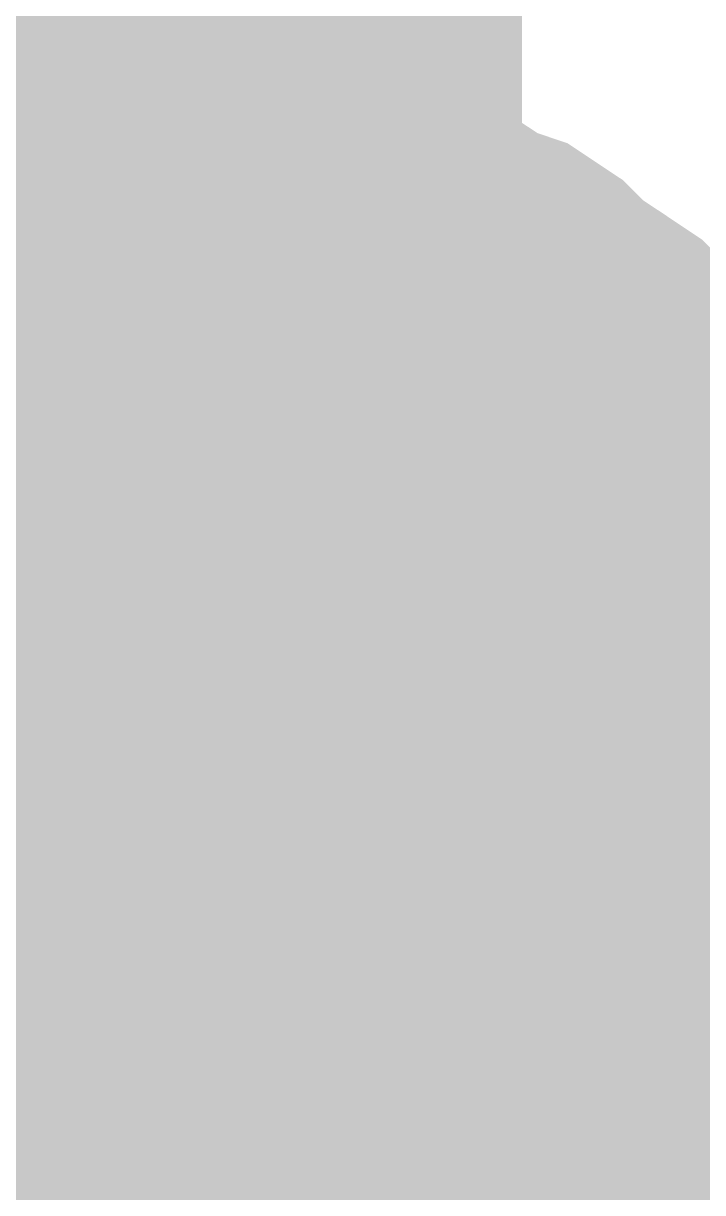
# Model space of a CAD drawing. Header units: inches. Extents: x 0 to 841, y 0 to 594.
# Drawn here: x 362.325 to 363.093, y 552.12 to 553.44 of the extents above; entities that cross this region are included whole.
import ezdxf

# ---------------------------------------------------------------- set-up
doc = ezdxf.new("R2010")
doc.units = ezdxf.units.IN
doc.layers.add('Sheet', color=255, linetype='Continuous')

msp = doc.modelspace()

# ---------------------------------------------------------------- linework, layer by layer
at = {"layer": 'Sheet'}
for points in [[(362.5139, 552.4955, 0.7493, 0.7493, 0), (362.5139, 554.9997, 0.7493, 0.7493, 0)], [(362.1434, 553.1692, 0.2997, 0.2997, 0), (362.1771, 553.1805, 0.2997, 0.2997, 0), (362.2108, 553.2029, 0.2997, 0.2997, 0), (362.2444, 553.2142, 0.2997, 0.2997, 0), (362.2894, 553.2254, 0.2997, 0.2997, 0), (362.323, 553.2366, 0.2997, 0.2997, 0), (362.3567, 553.2478, 0.2997, 0.2997, 0), (362.4017, 553.2478, 0.2997, 0.2997, 0), (362.4353, 553.2591, 0.2997, 0.2997, 0), (362.469, 553.2591, 0.2997, 0.2997, 0), (362.5139, 553.2591, 0.2997, 0.2997, 0)], [(362.1434, 553.1692, 0.2997, 0.2997, 0), (362.1771, 553.1805, 0.2997, 0.2997, 0), (362.2108, 553.2029, 0.2997, 0.2997, 0), (362.2444, 553.2142, 0.2997, 0.2997, 0), (362.2894, 553.2254, 0.2997, 0.2997, 0), (362.323, 553.2366, 0.2997, 0.2997, 0), (362.3567, 553.2478, 0.2997, 0.2997, 0), (362.4017, 553.2478, 0.2997, 0.2997, 0), (362.4353, 553.2591, 0.2997, 0.2997, 0), (362.469, 553.2591, 0.2997, 0.2997, 0), (362.5139, 553.2591, 0.2997, 0.2997, 0)], [(362.1434, 553.1692, 0.2997, 0.2997, 0), (362.1771, 553.1805, 0.2997, 0.2997, 0), (362.2108, 553.2029, 0.2997, 0.2997, 0), (362.2444, 553.2142, 0.2997, 0.2997, 0), (362.2894, 553.2254, 0.2997, 0.2997, 0), (362.323, 553.2366, 0.2997, 0.2997, 0), (362.3567, 553.2478, 0.2997, 0.2997, 0), (362.4017, 553.2478, 0.2997, 0.2997, 0), (362.4353, 553.2591, 0.2997, 0.2997, 0), (362.469, 553.2591, 0.2997, 0.2997, 0), (362.5139, 553.2591, 0.2997, 0.2997, 0)], [(362.5139, 553.2591, 0.2997, 0.2997, 0), (362.5139, 553.2591, 0.2997, 0.2997, 0)], [(362.5139, 553.2591, 0.2997, 0.2997, 0), (362.5476, 553.2591, 0.2997, 0.2997, 0), (362.5925, 553.2591, 0.2997, 0.2997, 0), (362.6262, 553.2478, 0.2997, 0.2997, 0), (362.6711, 553.2478, 0.2997, 0.2997, 0), (362.7048, 553.2366, 0.2997, 0.2997, 0), (362.7385, 553.2254, 0.2997, 0.2997, 0), (362.7722, 553.2142, 0.2997, 0.2997, 0), (362.8059, 553.2029, 0.2997, 0.2997, 0), (362.8396, 553.1805, 0.2997, 0.2997, 0), (362.8733, 553.1692, 0.2997, 0.2997, 0), (362.907, 553.1468, 0.2997, 0.2997, 0), (362.9294, 553.1243, 0.2997, 0.2997, 0), (362.9631, 553.1019, 0.2997, 0.2997, 0), (362.9968, 553.0794, 0.2997, 0.2997, 0), (363.0192, 553.0569, 0.2997, 0.2997, 0), (363.0417, 553.0345, 0.2997, 0.2997, 0), (363.0754, 553.012, 0.2997, 0.2997, 0), (363.0978, 552.9783, 0.2997, 0.2997, 0), (363.1203, 552.9446, 0.2997, 0.2997, 0), (363.1428, 552.9222, 0.2997, 0.2997, 0), (363.154, 552.8885, 0.2997, 0.2997, 0), (363.1764, 552.8548, 0.2997, 0.2997, 0), (363.1877, 552.8211, 0.2997, 0.2997, 0), (363.2101, 552.7874, 0.2997, 0.2997, 0), (363.2214, 552.7537, 0.2997, 0.2997, 0), (363.2326, 552.7201, 0.2997, 0.2997, 0), (363.2438, 552.6864, 0.2997, 0.2997, 0)], [(362.5139, 553.2591, 0.2997, 0.2997, 0), (362.5139, 553.2591, 0.2997, 0.2997, 0)], [(362.5139, 553.2591, 0.2997, 0.2997, 0), (362.5476, 553.2591, 0.2997, 0.2997, 0), (362.5925, 553.2591, 0.2997, 0.2997, 0), (362.6262, 553.2478, 0.2997, 0.2997, 0), (362.6711, 553.2478, 0.2997, 0.2997, 0), (362.7048, 553.2366, 0.2997, 0.2997, 0), (362.7385, 553.2254, 0.2997, 0.2997, 0), (362.7722, 553.2142, 0.2997, 0.2997, 0), (362.8059, 553.2029, 0.2997, 0.2997, 0), (362.8396, 553.1805, 0.2997, 0.2997, 0), (362.8733, 553.1692, 0.2997, 0.2997, 0), (362.907, 553.1468, 0.2997, 0.2997, 0), (362.9294, 553.1243, 0.2997, 0.2997, 0), (362.9631, 553.1019, 0.2997, 0.2997, 0), (362.9968, 553.0794, 0.2997, 0.2997, 0), (363.0192, 553.0569, 0.2997, 0.2997, 0), (363.0417, 553.0345, 0.2997, 0.2997, 0), (363.0754, 553.012, 0.2997, 0.2997, 0), (363.0978, 552.9783, 0.2997, 0.2997, 0), (363.1203, 552.9446, 0.2997, 0.2997, 0), (363.1428, 552.9222, 0.2997, 0.2997, 0), (363.154, 552.8885, 0.2997, 0.2997, 0), (363.1764, 552.8548, 0.2997, 0.2997, 0), (363.1877, 552.8211, 0.2997, 0.2997, 0), (363.2101, 552.7874, 0.2997, 0.2997, 0), (363.2214, 552.7537, 0.2997, 0.2997, 0), (363.2326, 552.7201, 0.2997, 0.2997, 0), (363.2438, 552.6864, 0.2997, 0.2997, 0)], [(362.5139, 553.2591, 0.2997, 0.2997, 0), (362.5139, 553.2591, 0.2997, 0.2997, 0)], [(362.5139, 553.2591, 0.2997, 0.2997, 0), (362.5476, 553.2591, 0.2997, 0.2997, 0), (362.5925, 553.2591, 0.2997, 0.2997, 0), (362.6262, 553.2478, 0.2997, 0.2997, 0), (362.6711, 553.2478, 0.2997, 0.2997, 0), (362.7048, 553.2366, 0.2997, 0.2997, 0), (362.7385, 553.2254, 0.2997, 0.2997, 0), (362.7722, 553.2142, 0.2997, 0.2997, 0), (362.8059, 553.2029, 0.2997, 0.2997, 0), (362.8396, 553.1805, 0.2997, 0.2997, 0), (362.8733, 553.1692, 0.2997, 0.2997, 0), (362.907, 553.1468, 0.2997, 0.2997, 0), (362.9294, 553.1243, 0.2997, 0.2997, 0), (362.9631, 553.1019, 0.2997, 0.2997, 0), (362.9968, 553.0794, 0.2997, 0.2997, 0), (363.0192, 553.0569, 0.2997, 0.2997, 0), (363.0417, 553.0345, 0.2997, 0.2997, 0), (363.0754, 553.012, 0.2997, 0.2997, 0), (363.0978, 552.9783, 0.2997, 0.2997, 0), (363.1203, 552.9446, 0.2997, 0.2997, 0), (363.1428, 552.9222, 0.2997, 0.2997, 0), (363.154, 552.8885, 0.2997, 0.2997, 0), (363.1764, 552.8548, 0.2997, 0.2997, 0), (363.1877, 552.8211, 0.2997, 0.2997, 0), (363.2101, 552.7874, 0.2997, 0.2997, 0), (363.2214, 552.7537, 0.2997, 0.2997, 0), (363.2326, 552.7201, 0.2997, 0.2997, 0), (363.2438, 552.6864, 0.2997, 0.2997, 0)], [(362.2444, 553.2142, 0.0991, 0.0991, 0), (362.2894, 553.2254, 0.0991, 0.0991, 0), (362.323, 553.2366, 0.0991, 0.0991, 0), (362.3567, 553.2478, 0.0991, 0.0991, 0), (362.4017, 553.2478, 0.0991, 0.0991, 0), (362.4353, 553.2591, 0.0991, 0.0991, 0), (362.469, 553.2591, 0.0991, 0.0991, 0), (362.5139, 553.2591, 0.0991, 0.0991, 0)], [(362.2444, 553.2142, 0.0991, 0.0991, 0), (362.2894, 553.2254, 0.0991, 0.0991, 0), (362.323, 553.2366, 0.0991, 0.0991, 0), (362.3567, 553.2478, 0.0991, 0.0991, 0), (362.4017, 553.2478, 0.0991, 0.0991, 0), (362.4353, 553.2591, 0.0991, 0.0991, 0), (362.469, 553.2591, 0.0991, 0.0991, 0), (362.5139, 553.2591, 0.0991, 0.0991, 0)], [(362.2444, 553.2142, 0.0991, 0.0991, 0), (362.2894, 553.2254, 0.0991, 0.0991, 0), (362.323, 553.2366, 0.0991, 0.0991, 0), (362.3567, 553.2478, 0.0991, 0.0991, 0), (362.4017, 553.2478, 0.0991, 0.0991, 0), (362.4353, 553.2591, 0.0991, 0.0991, 0), (362.469, 553.2591, 0.0991, 0.0991, 0), (362.5139, 553.2591, 0.0991, 0.0991, 0)], [(362.5139, 553.2591, 0.0991, 0.0991, 0), (362.5139, 553.2591, 0.0991, 0.0991, 0)], [(362.5139, 553.2591, 0.0991, 0.0991, 0), (362.5476, 553.2591, 0.0991, 0.0991, 0), (362.5925, 553.2591, 0.0991, 0.0991, 0), (362.6262, 553.2478, 0.0991, 0.0991, 0), (362.6711, 553.2478, 0.0991, 0.0991, 0), (362.7048, 553.2366, 0.0991, 0.0991, 0), (362.7385, 553.2254, 0.0991, 0.0991, 0), (362.7722, 553.2142, 0.0991, 0.0991, 0), (362.8059, 553.2029, 0.0991, 0.0991, 0), (362.8396, 553.1805, 0.0991, 0.0991, 0), (362.8733, 553.1692, 0.0991, 0.0991, 0), (362.907, 553.1468, 0.0991, 0.0991, 0), (362.9294, 553.1243, 0.0991, 0.0991, 0), (362.9631, 553.1019, 0.0991, 0.0991, 0), (362.9968, 553.0794, 0.0991, 0.0991, 0), (363.0192, 553.0569, 0.0991, 0.0991, 0), (363.0417, 553.0345, 0.0991, 0.0991, 0), (363.0754, 553.012, 0.0991, 0.0991, 0), (363.0978, 552.9783, 0.0991, 0.0991, 0), (363.1203, 552.9446, 0.0991, 0.0991, 0), (363.1428, 552.9222, 0.0991, 0.0991, 0)], [(362.5139, 553.2591, 0.0991, 0.0991, 0), (362.5139, 553.2591, 0.0991, 0.0991, 0)], [(362.5139, 553.2591, 0.0991, 0.0991, 0), (362.5476, 553.2591, 0.0991, 0.0991, 0), (362.5925, 553.2591, 0.0991, 0.0991, 0), (362.6262, 553.2478, 0.0991, 0.0991, 0), (362.6711, 553.2478, 0.0991, 0.0991, 0), (362.7048, 553.2366, 0.0991, 0.0991, 0), (362.7385, 553.2254, 0.0991, 0.0991, 0), (362.7722, 553.2142, 0.0991, 0.0991, 0), (362.8059, 553.2029, 0.0991, 0.0991, 0), (362.8396, 553.1805, 0.0991, 0.0991, 0), (362.8733, 553.1692, 0.0991, 0.0991, 0), (362.907, 553.1468, 0.0991, 0.0991, 0), (362.9294, 553.1243, 0.0991, 0.0991, 0), (362.9631, 553.1019, 0.0991, 0.0991, 0), (362.9968, 553.0794, 0.0991, 0.0991, 0), (363.0192, 553.0569, 0.0991, 0.0991, 0), (363.0417, 553.0345, 0.0991, 0.0991, 0), (363.0754, 553.012, 0.0991, 0.0991, 0), (363.0978, 552.9783, 0.0991, 0.0991, 0), (363.1203, 552.9446, 0.0991, 0.0991, 0), (363.1428, 552.9222, 0.0991, 0.0991, 0)], [(362.5139, 553.2591, 0.0991, 0.0991, 0), (362.5139, 553.2591, 0.0991, 0.0991, 0)], [(362.5139, 553.2591, 0.0991, 0.0991, 0), (362.5476, 553.2591, 0.0991, 0.0991, 0), (362.5925, 553.2591, 0.0991, 0.0991, 0), (362.6262, 553.2478, 0.0991, 0.0991, 0), (362.6711, 553.2478, 0.0991, 0.0991, 0), (362.7048, 553.2366, 0.0991, 0.0991, 0), (362.7385, 553.2254, 0.0991, 0.0991, 0), (362.7722, 553.2142, 0.0991, 0.0991, 0), (362.8059, 553.2029, 0.0991, 0.0991, 0), (362.8396, 553.1805, 0.0991, 0.0991, 0), (362.8733, 553.1692, 0.0991, 0.0991, 0), (362.907, 553.1468, 0.0991, 0.0991, 0), (362.9294, 553.1243, 0.0991, 0.0991, 0), (362.9631, 553.1019, 0.0991, 0.0991, 0), (362.9968, 553.0794, 0.0991, 0.0991, 0), (363.0192, 553.0569, 0.0991, 0.0991, 0), (363.0417, 553.0345, 0.0991, 0.0991, 0), (363.0754, 553.012, 0.0991, 0.0991, 0), (363.0978, 552.9783, 0.0991, 0.0991, 0), (363.1203, 552.9446, 0.0991, 0.0991, 0), (363.1428, 552.9222, 0.0991, 0.0991, 0)], [(362.1658, 552.866, 0.2997, 0.2997, 0), (362.1883, 552.8885, 0.2997, 0.2997, 0), (362.2108, 552.8997, 0.2997, 0.2997, 0), (362.222, 552.911, 0.2997, 0.2997, 0), (362.2444, 552.9334, 0.2997, 0.2997, 0), (362.2669, 552.9446, 0.2997, 0.2997, 0), (362.2894, 552.9559, 0.2997, 0.2997, 0), (362.3118, 552.9559, 0.2997, 0.2997, 0), (362.3343, 552.9671, 0.2997, 0.2997, 0), (362.3567, 552.9783, 0.2997, 0.2997, 0), (362.3904, 552.9896, 0.2997, 0.2997, 0), (362.4129, 552.9896, 0.2997, 0.2997, 0), (362.4353, 552.9896, 0.2997, 0.2997, 0), (362.4578, 553.0008, 0.2997, 0.2997, 0), (362.4915, 553.0008, 0.2997, 0.2997, 0), (362.5139, 553.0008, 0.2997, 0.2997, 0)], [(362.1658, 552.866, 0.2997, 0.2997, 0), (362.1883, 552.8885, 0.2997, 0.2997, 0), (362.2108, 552.8997, 0.2997, 0.2997, 0), (362.222, 552.911, 0.2997, 0.2997, 0), (362.2444, 552.9334, 0.2997, 0.2997, 0), (362.2669, 552.9446, 0.2997, 0.2997, 0), (362.2894, 552.9559, 0.2997, 0.2997, 0), (362.3118, 552.9559, 0.2997, 0.2997, 0), (362.3343, 552.9671, 0.2997, 0.2997, 0), (362.3567, 552.9783, 0.2997, 0.2997, 0), (362.3904, 552.9896, 0.2997, 0.2997, 0), (362.4129, 552.9896, 0.2997, 0.2997, 0), (362.4353, 552.9896, 0.2997, 0.2997, 0), (362.4578, 553.0008, 0.2997, 0.2997, 0), (362.4915, 553.0008, 0.2997, 0.2997, 0), (362.5139, 553.0008, 0.2997, 0.2997, 0)], [(362.1658, 552.866, 0.2997, 0.2997, 0), (362.1883, 552.8885, 0.2997, 0.2997, 0), (362.2108, 552.8997, 0.2997, 0.2997, 0), (362.222, 552.911, 0.2997, 0.2997, 0), (362.2444, 552.9334, 0.2997, 0.2997, 0), (362.2669, 552.9446, 0.2997, 0.2997, 0), (362.2894, 552.9559, 0.2997, 0.2997, 0), (362.3118, 552.9559, 0.2997, 0.2997, 0), (362.3343, 552.9671, 0.2997, 0.2997, 0), (362.3567, 552.9783, 0.2997, 0.2997, 0), (362.3904, 552.9896, 0.2997, 0.2997, 0), (362.4129, 552.9896, 0.2997, 0.2997, 0), (362.4353, 552.9896, 0.2997, 0.2997, 0), (362.4578, 553.0008, 0.2997, 0.2997, 0), (362.4915, 553.0008, 0.2997, 0.2997, 0), (362.5139, 553.0008, 0.2997, 0.2997, 0)], [(362.5139, 553.0008, 0.2997, 0.2997, 0), (362.5139, 553.0008, 0.2997, 0.2997, 0)], [(362.5139, 553.0008, 0.2997, 0.2997, 0), (362.5364, 553.0008, 0.2997, 0.2997, 0), (362.5701, 553.0008, 0.2997, 0.2997, 0), (362.5925, 552.9896, 0.2997, 0.2997, 0), (362.615, 552.9896, 0.2997, 0.2997, 0), (362.6375, 552.9896, 0.2997, 0.2997, 0), (362.6599, 552.9783, 0.2997, 0.2997, 0), (362.6936, 552.9671, 0.2997, 0.2997, 0), (362.7161, 552.9559, 0.2997, 0.2997, 0), (362.7385, 552.9559, 0.2997, 0.2997, 0), (362.761, 552.9446, 0.2997, 0.2997, 0), (362.7722, 552.9334, 0.2997, 0.2997, 0), (362.7947, 552.911, 0.2997, 0.2997, 0), (362.8171, 552.8997, 0.2997, 0.2997, 0), (362.8396, 552.8885, 0.2997, 0.2997, 0), (362.8508, 552.866, 0.2997, 0.2997, 0), (362.8733, 552.8548, 0.2997, 0.2997, 0), (362.8845, 552.8324, 0.2997, 0.2997, 0), (362.907, 552.8211, 0.2997, 0.2997, 0), (362.9182, 552.7987, 0.2997, 0.2997, 0), (362.9294, 552.7762, 0.2997, 0.2997, 0), (362.9519, 552.7537, 0.2997, 0.2997, 0), (362.9631, 552.7425, 0.2997, 0.2997, 0), (362.9743, 552.7201, 0.2997, 0.2997, 0), (362.9743, 552.6976, 0.2997, 0.2997, 0), (362.9856, 552.6751, 0.2997, 0.2997, 0), (362.9968, 552.6414, 0.2997, 0.2997, 0), (363.008, 552.619, 0.2997, 0.2997, 0), (363.008, 552.5965, 0.2997, 0.2997, 0), (363.008, 552.5741, 0.2997, 0.2997, 0), (363.0192, 552.5516, 0.2997, 0.2997, 0), (363.0192, 552.5179, 0.2997, 0.2997, 0), (363.0192, 552.4955, 0.2997, 0.2997, 0)], [(362.5139, 553.0008, 0.2997, 0.2997, 0), (362.5139, 553.0008, 0.2997, 0.2997, 0)], [(362.5139, 553.0008, 0.2997, 0.2997, 0), (362.5364, 553.0008, 0.2997, 0.2997, 0), (362.5701, 553.0008, 0.2997, 0.2997, 0), (362.5925, 552.9896, 0.2997, 0.2997, 0), (362.615, 552.9896, 0.2997, 0.2997, 0), (362.6375, 552.9896, 0.2997, 0.2997, 0), (362.6599, 552.9783, 0.2997, 0.2997, 0), (362.6936, 552.9671, 0.2997, 0.2997, 0), (362.7161, 552.9559, 0.2997, 0.2997, 0), (362.7385, 552.9559, 0.2997, 0.2997, 0), (362.761, 552.9446, 0.2997, 0.2997, 0), (362.7722, 552.9334, 0.2997, 0.2997, 0), (362.7947, 552.911, 0.2997, 0.2997, 0), (362.8171, 552.8997, 0.2997, 0.2997, 0), (362.8396, 552.8885, 0.2997, 0.2997, 0), (362.8508, 552.866, 0.2997, 0.2997, 0), (362.8733, 552.8548, 0.2997, 0.2997, 0), (362.8845, 552.8324, 0.2997, 0.2997, 0), (362.907, 552.8211, 0.2997, 0.2997, 0), (362.9182, 552.7987, 0.2997, 0.2997, 0), (362.9294, 552.7762, 0.2997, 0.2997, 0), (362.9519, 552.7537, 0.2997, 0.2997, 0), (362.9631, 552.7425, 0.2997, 0.2997, 0), (362.9743, 552.7201, 0.2997, 0.2997, 0), (362.9743, 552.6976, 0.2997, 0.2997, 0), (362.9856, 552.6751, 0.2997, 0.2997, 0), (362.9968, 552.6414, 0.2997, 0.2997, 0), (363.008, 552.619, 0.2997, 0.2997, 0), (363.008, 552.5965, 0.2997, 0.2997, 0), (363.008, 552.5741, 0.2997, 0.2997, 0), (363.0192, 552.5516, 0.2997, 0.2997, 0), (363.0192, 552.5179, 0.2997, 0.2997, 0), (363.0192, 552.4955, 0.2997, 0.2997, 0)], [(362.5139, 553.0008, 0.2997, 0.2997, 0), (362.5139, 553.0008, 0.2997, 0.2997, 0)], [(362.5139, 553.0008, 0.2997, 0.2997, 0), (362.5364, 553.0008, 0.2997, 0.2997, 0), (362.5701, 553.0008, 0.2997, 0.2997, 0), (362.5925, 552.9896, 0.2997, 0.2997, 0), (362.615, 552.9896, 0.2997, 0.2997, 0), (362.6375, 552.9896, 0.2997, 0.2997, 0), (362.6599, 552.9783, 0.2997, 0.2997, 0), (362.6936, 552.9671, 0.2997, 0.2997, 0), (362.7161, 552.9559, 0.2997, 0.2997, 0), (362.7385, 552.9559, 0.2997, 0.2997, 0), (362.761, 552.9446, 0.2997, 0.2997, 0), (362.7722, 552.9334, 0.2997, 0.2997, 0), (362.7947, 552.911, 0.2997, 0.2997, 0), (362.8171, 552.8997, 0.2997, 0.2997, 0), (362.8396, 552.8885, 0.2997, 0.2997, 0), (362.8508, 552.866, 0.2997, 0.2997, 0), (362.8733, 552.8548, 0.2997, 0.2997, 0), (362.8845, 552.8324, 0.2997, 0.2997, 0), (362.907, 552.8211, 0.2997, 0.2997, 0), (362.9182, 552.7987, 0.2997, 0.2997, 0), (362.9294, 552.7762, 0.2997, 0.2997, 0), (362.9519, 552.7537, 0.2997, 0.2997, 0), (362.9631, 552.7425, 0.2997, 0.2997, 0), (362.9743, 552.7201, 0.2997, 0.2997, 0), (362.9743, 552.6976, 0.2997, 0.2997, 0), (362.9856, 552.6751, 0.2997, 0.2997, 0), (362.9968, 552.6414, 0.2997, 0.2997, 0), (363.008, 552.619, 0.2997, 0.2997, 0), (363.008, 552.5965, 0.2997, 0.2997, 0), (363.008, 552.5741, 0.2997, 0.2997, 0), (363.0192, 552.5516, 0.2997, 0.2997, 0), (363.0192, 552.5179, 0.2997, 0.2997, 0), (363.0192, 552.4955, 0.2997, 0.2997, 0)], [(362.2669, 552.9446, 0.0991, 0.0991, 0), (362.2894, 552.9559, 0.0991, 0.0991, 0), (362.3118, 552.9559, 0.0991, 0.0991, 0), (362.3343, 552.9671, 0.0991, 0.0991, 0), (362.3567, 552.9783, 0.0991, 0.0991, 0), (362.3904, 552.9896, 0.0991, 0.0991, 0), (362.4129, 552.9896, 0.0991, 0.0991, 0), (362.4353, 552.9896, 0.0991, 0.0991, 0), (362.4578, 553.0008, 0.0991, 0.0991, 0), (362.4915, 553.0008, 0.0991, 0.0991, 0), (362.5139, 553.0008, 0.0991, 0.0991, 0)], [(362.2669, 552.9446, 0.0991, 0.0991, 0), (362.2894, 552.9559, 0.0991, 0.0991, 0), (362.3118, 552.9559, 0.0991, 0.0991, 0), (362.3343, 552.9671, 0.0991, 0.0991, 0), (362.3567, 552.9783, 0.0991, 0.0991, 0), (362.3904, 552.9896, 0.0991, 0.0991, 0), (362.4129, 552.9896, 0.0991, 0.0991, 0), (362.4353, 552.9896, 0.0991, 0.0991, 0), (362.4578, 553.0008, 0.0991, 0.0991, 0), (362.4915, 553.0008, 0.0991, 0.0991, 0), (362.5139, 553.0008, 0.0991, 0.0991, 0)], [(362.2669, 552.9446, 0.0991, 0.0991, 0), (362.2894, 552.9559, 0.0991, 0.0991, 0), (362.3118, 552.9559, 0.0991, 0.0991, 0), (362.3343, 552.9671, 0.0991, 0.0991, 0), (362.3567, 552.9783, 0.0991, 0.0991, 0), (362.3904, 552.9896, 0.0991, 0.0991, 0), (362.4129, 552.9896, 0.0991, 0.0991, 0), (362.4353, 552.9896, 0.0991, 0.0991, 0), (362.4578, 553.0008, 0.0991, 0.0991, 0), (362.4915, 553.0008, 0.0991, 0.0991, 0), (362.5139, 553.0008, 0.0991, 0.0991, 0)], [(362.5139, 553.0008, 0.0991, 0.0991, 0), (362.5139, 553.0008, 0.0991, 0.0991, 0)], [(362.5139, 553.0008, 0.0991, 0.0991, 0), (362.5364, 553.0008, 0.0991, 0.0991, 0), (362.5701, 553.0008, 0.0991, 0.0991, 0), (362.5925, 552.9896, 0.0991, 0.0991, 0), (362.615, 552.9896, 0.0991, 0.0991, 0), (362.6375, 552.9896, 0.0991, 0.0991, 0), (362.6599, 552.9783, 0.0991, 0.0991, 0), (362.6936, 552.9671, 0.0991, 0.0991, 0), (362.7161, 552.9559, 0.0991, 0.0991, 0), (362.7385, 552.9559, 0.0991, 0.0991, 0), (362.761, 552.9446, 0.0991, 0.0991, 0), (362.7722, 552.9334, 0.0991, 0.0991, 0), (362.7947, 552.911, 0.0991, 0.0991, 0), (362.8171, 552.8997, 0.0991, 0.0991, 0), (362.8396, 552.8885, 0.0991, 0.0991, 0), (362.8508, 552.866, 0.0991, 0.0991, 0), (362.8733, 552.8548, 0.0991, 0.0991, 0), (362.8845, 552.8324, 0.0991, 0.0991, 0), (362.907, 552.8211, 0.0991, 0.0991, 0), (362.9182, 552.7987, 0.0991, 0.0991, 0), (362.9294, 552.7762, 0.0991, 0.0991, 0), (362.9519, 552.7537, 0.0991, 0.0991, 0), (362.9631, 552.7425, 0.0991, 0.0991, 0), (362.9743, 552.7201, 0.0991, 0.0991, 0), (362.9743, 552.6976, 0.0991, 0.0991, 0), (362.9856, 552.6751, 0.0991, 0.0991, 0), (362.9968, 552.6414, 0.0991, 0.0991, 0), (363.008, 552.619, 0.0991, 0.0991, 0), (363.008, 552.5965, 0.0991, 0.0991, 0), (363.008, 552.5741, 0.0991, 0.0991, 0), (363.0192, 552.5516, 0.0991, 0.0991, 0), (363.0192, 552.5179, 0.0991, 0.0991, 0), (363.0192, 552.4955, 0.0991, 0.0991, 0)], [(362.5139, 553.0008, 0.0991, 0.0991, 0), (362.5139, 553.0008, 0.0991, 0.0991, 0)], [(362.5139, 553.0008, 0.0991, 0.0991, 0), (362.5364, 553.0008, 0.0991, 0.0991, 0), (362.5701, 553.0008, 0.0991, 0.0991, 0), (362.5925, 552.9896, 0.0991, 0.0991, 0), (362.615, 552.9896, 0.0991, 0.0991, 0), (362.6375, 552.9896, 0.0991, 0.0991, 0), (362.6599, 552.9783, 0.0991, 0.0991, 0), (362.6936, 552.9671, 0.0991, 0.0991, 0), (362.7161, 552.9559, 0.0991, 0.0991, 0), (362.7385, 552.9559, 0.0991, 0.0991, 0), (362.761, 552.9446, 0.0991, 0.0991, 0), (362.7722, 552.9334, 0.0991, 0.0991, 0), (362.7947, 552.911, 0.0991, 0.0991, 0), (362.8171, 552.8997, 0.0991, 0.0991, 0), (362.8396, 552.8885, 0.0991, 0.0991, 0), (362.8508, 552.866, 0.0991, 0.0991, 0), (362.8733, 552.8548, 0.0991, 0.0991, 0), (362.8845, 552.8324, 0.0991, 0.0991, 0), (362.907, 552.8211, 0.0991, 0.0991, 0), (362.9182, 552.7987, 0.0991, 0.0991, 0), (362.9294, 552.7762, 0.0991, 0.0991, 0), (362.9519, 552.7537, 0.0991, 0.0991, 0), (362.9631, 552.7425, 0.0991, 0.0991, 0), (362.9743, 552.7201, 0.0991, 0.0991, 0), (362.9743, 552.6976, 0.0991, 0.0991, 0), (362.9856, 552.6751, 0.0991, 0.0991, 0), (362.9968, 552.6414, 0.0991, 0.0991, 0), (363.008, 552.619, 0.0991, 0.0991, 0), (363.008, 552.5965, 0.0991, 0.0991, 0), (363.008, 552.5741, 0.0991, 0.0991, 0), (363.0192, 552.5516, 0.0991, 0.0991, 0), (363.0192, 552.5179, 0.0991, 0.0991, 0), (363.0192, 552.4955, 0.0991, 0.0991, 0)], [(362.5139, 553.0008, 0.0991, 0.0991, 0), (362.5139, 553.0008, 0.0991, 0.0991, 0)], [(362.5139, 553.0008, 0.0991, 0.0991, 0), (362.5364, 553.0008, 0.0991, 0.0991, 0), (362.5701, 553.0008, 0.0991, 0.0991, 0), (362.5925, 552.9896, 0.0991, 0.0991, 0), (362.615, 552.9896, 0.0991, 0.0991, 0), (362.6375, 552.9896, 0.0991, 0.0991, 0), (362.6599, 552.9783, 0.0991, 0.0991, 0), (362.6936, 552.9671, 0.0991, 0.0991, 0), (362.7161, 552.9559, 0.0991, 0.0991, 0), (362.7385, 552.9559, 0.0991, 0.0991, 0), (362.761, 552.9446, 0.0991, 0.0991, 0), (362.7722, 552.9334, 0.0991, 0.0991, 0), (362.7947, 552.911, 0.0991, 0.0991, 0), (362.8171, 552.8997, 0.0991, 0.0991, 0), (362.8396, 552.8885, 0.0991, 0.0991, 0), (362.8508, 552.866, 0.0991, 0.0991, 0), (362.8733, 552.8548, 0.0991, 0.0991, 0), (362.8845, 552.8324, 0.0991, 0.0991, 0), (362.907, 552.8211, 0.0991, 0.0991, 0), (362.9182, 552.7987, 0.0991, 0.0991, 0), (362.9294, 552.7762, 0.0991, 0.0991, 0), (362.9519, 552.7537, 0.0991, 0.0991, 0), (362.9631, 552.7425, 0.0991, 0.0991, 0), (362.9743, 552.7201, 0.0991, 0.0991, 0), (362.9743, 552.6976, 0.0991, 0.0991, 0), (362.9856, 552.6751, 0.0991, 0.0991, 0), (362.9968, 552.6414, 0.0991, 0.0991, 0), (363.008, 552.619, 0.0991, 0.0991, 0), (363.008, 552.5965, 0.0991, 0.0991, 0), (363.008, 552.5741, 0.0991, 0.0991, 0), (363.0192, 552.5516, 0.0991, 0.0991, 0), (363.0192, 552.5179, 0.0991, 0.0991, 0), (363.0192, 552.4955, 0.0991, 0.0991, 0)], [(345.0193, 552.4955, 0.7493, 0.7493, 0), (362.5139, 552.4955, 0.7493, 0.7493, 0), (380.0086, 552.4955, 0.7493, 0.7493, 0)], [(362.5139, 549.9913, 0.7493, 0.7493, 0), (362.5139, 552.4955, 0.7493, 0.7493, 0)], [(363.0192, 552.4955, 0.2997, 0.2997, 0), (363.0192, 552.473, 0.2997, 0.2997, 0), (363.0192, 552.4393, 0.2997, 0.2997, 0), (363.008, 552.4169, 0.2997, 0.2997, 0), (363.008, 552.3944, 0.2997, 0.2997, 0), (363.008, 552.3719, 0.2997, 0.2997, 0), (362.9968, 552.3495, 0.2997, 0.2997, 0), (362.9856, 552.3158, 0.2997, 0.2997, 0), (362.9743, 552.2933, 0.2997, 0.2997, 0), (362.9743, 552.2709, 0.2997, 0.2997, 0), (362.9631, 552.2484, 0.2997, 0.2997, 0), (362.9519, 552.2372, 0.2997, 0.2997, 0), (362.9294, 552.2147, 0.2997, 0.2997, 0), (362.9182, 552.1923, 0.2997, 0.2997, 0), (362.907, 552.1698, 0.2997, 0.2997, 0), (362.8845, 552.1586, 0.2997, 0.2997, 0), (362.8733, 552.1361, 0.2997, 0.2997, 0), (362.8508, 552.1249, 0.2997, 0.2997, 0), (362.8396, 552.1024, 0.2997, 0.2997, 0), (362.8171, 552.0912, 0.2997, 0.2997, 0), (362.7947, 552.08, 0.2997, 0.2997, 0), (362.7722, 552.0575, 0.2997, 0.2997, 0), (362.761, 552.0463, 0.2997, 0.2997, 0), (362.7385, 552.0351, 0.2997, 0.2997, 0), (362.7161, 552.0351, 0.2997, 0.2997, 0), (362.6936, 552.0238, 0.2997, 0.2997, 0), (362.6599, 552.0126, 0.2997, 0.2997, 0), (362.6375, 552.0014, 0.2997, 0.2997, 0), (362.615, 552.0014, 0.2997, 0.2997, 0), (362.5925, 552.0014, 0.2997, 0.2997, 0), (362.5701, 551.9901, 0.2997, 0.2997, 0), (362.5364, 551.9901, 0.2997, 0.2997, 0), (362.5139, 551.9901, 0.2997, 0.2997, 0)], [(363.0192, 552.4955, 0.2997, 0.2997, 0), (363.0192, 552.473, 0.2997, 0.2997, 0), (363.0192, 552.4393, 0.2997, 0.2997, 0), (363.008, 552.4169, 0.2997, 0.2997, 0), (363.008, 552.3944, 0.2997, 0.2997, 0), (363.008, 552.3719, 0.2997, 0.2997, 0), (362.9968, 552.3495, 0.2997, 0.2997, 0), (362.9856, 552.3158, 0.2997, 0.2997, 0), (362.9743, 552.2933, 0.2997, 0.2997, 0), (362.9743, 552.2709, 0.2997, 0.2997, 0), (362.9631, 552.2484, 0.2997, 0.2997, 0), (362.9519, 552.2372, 0.2997, 0.2997, 0), (362.9294, 552.2147, 0.2997, 0.2997, 0), (362.9182, 552.1923, 0.2997, 0.2997, 0), (362.907, 552.1698, 0.2997, 0.2997, 0), (362.8845, 552.1586, 0.2997, 0.2997, 0), (362.8733, 552.1361, 0.2997, 0.2997, 0), (362.8508, 552.1249, 0.2997, 0.2997, 0), (362.8396, 552.1024, 0.2997, 0.2997, 0), (362.8171, 552.0912, 0.2997, 0.2997, 0), (362.7947, 552.08, 0.2997, 0.2997, 0), (362.7722, 552.0575, 0.2997, 0.2997, 0), (362.761, 552.0463, 0.2997, 0.2997, 0), (362.7385, 552.0351, 0.2997, 0.2997, 0), (362.7161, 552.0351, 0.2997, 0.2997, 0), (362.6936, 552.0238, 0.2997, 0.2997, 0), (362.6599, 552.0126, 0.2997, 0.2997, 0), (362.6375, 552.0014, 0.2997, 0.2997, 0), (362.615, 552.0014, 0.2997, 0.2997, 0), (362.5925, 552.0014, 0.2997, 0.2997, 0), (362.5701, 551.9901, 0.2997, 0.2997, 0), (362.5364, 551.9901, 0.2997, 0.2997, 0), (362.5139, 551.9901, 0.2997, 0.2997, 0)], [(363.0192, 552.4955, 0.2997, 0.2997, 0), (363.0192, 552.473, 0.2997, 0.2997, 0), (363.0192, 552.4393, 0.2997, 0.2997, 0), (363.008, 552.4169, 0.2997, 0.2997, 0), (363.008, 552.3944, 0.2997, 0.2997, 0), (363.008, 552.3719, 0.2997, 0.2997, 0), (362.9968, 552.3495, 0.2997, 0.2997, 0), (362.9856, 552.3158, 0.2997, 0.2997, 0), (362.9743, 552.2933, 0.2997, 0.2997, 0), (362.9743, 552.2709, 0.2997, 0.2997, 0), (362.9631, 552.2484, 0.2997, 0.2997, 0), (362.9519, 552.2372, 0.2997, 0.2997, 0), (362.9294, 552.2147, 0.2997, 0.2997, 0), (362.9182, 552.1923, 0.2997, 0.2997, 0), (362.907, 552.1698, 0.2997, 0.2997, 0), (362.8845, 552.1586, 0.2997, 0.2997, 0), (362.8733, 552.1361, 0.2997, 0.2997, 0), (362.8508, 552.1249, 0.2997, 0.2997, 0), (362.8396, 552.1024, 0.2997, 0.2997, 0), (362.8171, 552.0912, 0.2997, 0.2997, 0), (362.7947, 552.08, 0.2997, 0.2997, 0), (362.7722, 552.0575, 0.2997, 0.2997, 0), (362.761, 552.0463, 0.2997, 0.2997, 0), (362.7385, 552.0351, 0.2997, 0.2997, 0), (362.7161, 552.0351, 0.2997, 0.2997, 0), (362.6936, 552.0238, 0.2997, 0.2997, 0), (362.6599, 552.0126, 0.2997, 0.2997, 0), (362.6375, 552.0014, 0.2997, 0.2997, 0), (362.615, 552.0014, 0.2997, 0.2997, 0), (362.5925, 552.0014, 0.2997, 0.2997, 0), (362.5701, 551.9901, 0.2997, 0.2997, 0), (362.5364, 551.9901, 0.2997, 0.2997, 0), (362.5139, 551.9901, 0.2997, 0.2997, 0)], [(363.0192, 552.4955, 0.2997, 0.2997, 0), (363.0192, 552.4955, 0.2997, 0.2997, 0), (363.0192, 552.4955, 0.2997, 0.2997, 0), (363.0192, 552.4955, 0.2997, 0.2997, 0), (363.0192, 552.4955, 0.2997, 0.2997, 0), (363.0192, 552.4955, 0.2997, 0.2997, 0), (363.0192, 552.4955, 0.2997, 0.2997, 0), (363.0192, 552.4955, 0.2997, 0.2997, 0), (363.0192, 552.4955, 0.2997, 0.2997, 0), (363.0192, 552.4955, 0.2997, 0.2997, 0), (363.0192, 552.4955, 0.2997, 0.2997, 0), (363.0192, 552.4955, 0.2997, 0.2997, 0), (363.0192, 552.4955, 0.2997, 0.2997, 0), (363.0192, 552.4955, 0.2997, 0.2997, 0), (363.0192, 552.4955, 0.2997, 0.2997, 0), (363.0192, 552.4955, 0.2997, 0.2997, 0), (363.0192, 552.4955, 0.2997, 0.2997, 0), (363.0192, 552.4955, 0.2997, 0.2997, 0), (363.0192, 552.4955, 0.2997, 0.2997, 0), (363.0192, 552.4955, 0.2997, 0.2997, 0), (363.0192, 552.4955, 0.2997, 0.2997, 0), (363.0192, 552.4955, 0.2997, 0.2997, 0), (363.0192, 552.4955, 0.2997, 0.2997, 0), (363.0192, 552.4955, 0.2997, 0.2997, 0), (363.0192, 552.4955, 0.2997, 0.2997, 0), (363.0192, 552.4955, 0.2997, 0.2997, 0), (363.0192, 552.4955, 0.2997, 0.2997, 0), (363.0192, 552.4955, 0.2997, 0.2997, 0), (363.0192, 552.4955, 0.2997, 0.2997, 0), (363.0192, 552.4955, 0.2997, 0.2997, 0), (363.0192, 552.4955, 0.2997, 0.2997, 0), (363.0192, 552.4955, 0.2997, 0.2997, 0), (363.0192, 552.4955, 0.2997, 0.2997, 0)], [(363.0192, 552.4955, 0.2997, 0.2997, 0), (363.0192, 552.4955, 0.2997, 0.2997, 0)], [(363.0192, 552.4955, 0.2997, 0.2997, 0), (363.0192, 552.4955, 0.2997, 0.2997, 0), (363.0192, 552.4955, 0.2997, 0.2997, 0), (363.0192, 552.4955, 0.2997, 0.2997, 0), (363.0192, 552.4955, 0.2997, 0.2997, 0), (363.0192, 552.4955, 0.2997, 0.2997, 0), (363.0192, 552.4955, 0.2997, 0.2997, 0), (363.0192, 552.4955, 0.2997, 0.2997, 0), (363.0192, 552.4955, 0.2997, 0.2997, 0), (363.0192, 552.4955, 0.2997, 0.2997, 0), (363.0192, 552.4955, 0.2997, 0.2997, 0), (363.0192, 552.4955, 0.2997, 0.2997, 0), (363.0192, 552.4955, 0.2997, 0.2997, 0), (363.0192, 552.4955, 0.2997, 0.2997, 0), (363.0192, 552.4955, 0.2997, 0.2997, 0), (363.0192, 552.4955, 0.2997, 0.2997, 0), (363.0192, 552.4955, 0.2997, 0.2997, 0), (363.0192, 552.4955, 0.2997, 0.2997, 0), (363.0192, 552.4955, 0.2997, 0.2997, 0), (363.0192, 552.4955, 0.2997, 0.2997, 0), (363.0192, 552.4955, 0.2997, 0.2997, 0), (363.0192, 552.4955, 0.2997, 0.2997, 0), (363.0192, 552.4955, 0.2997, 0.2997, 0), (363.0192, 552.4955, 0.2997, 0.2997, 0), (363.0192, 552.4955, 0.2997, 0.2997, 0), (363.0192, 552.4955, 0.2997, 0.2997, 0), (363.0192, 552.4955, 0.2997, 0.2997, 0), (363.0192, 552.4955, 0.2997, 0.2997, 0), (363.0192, 552.4955, 0.2997, 0.2997, 0), (363.0192, 552.4955, 0.2997, 0.2997, 0), (363.0192, 552.4955, 0.2997, 0.2997, 0), (363.0192, 552.4955, 0.2997, 0.2997, 0), (363.0192, 552.4955, 0.2997, 0.2997, 0)], [(363.0192, 552.4955, 0.2997, 0.2997, 0), (363.0192, 552.4955, 0.2997, 0.2997, 0)], [(363.0192, 552.4955, 0.2997, 0.2997, 0), (363.0192, 552.4955, 0.2997, 0.2997, 0), (363.0192, 552.4955, 0.2997, 0.2997, 0), (363.0192, 552.4955, 0.2997, 0.2997, 0), (363.0192, 552.4955, 0.2997, 0.2997, 0), (363.0192, 552.4955, 0.2997, 0.2997, 0), (363.0192, 552.4955, 0.2997, 0.2997, 0), (363.0192, 552.4955, 0.2997, 0.2997, 0), (363.0192, 552.4955, 0.2997, 0.2997, 0), (363.0192, 552.4955, 0.2997, 0.2997, 0), (363.0192, 552.4955, 0.2997, 0.2997, 0), (363.0192, 552.4955, 0.2997, 0.2997, 0), (363.0192, 552.4955, 0.2997, 0.2997, 0), (363.0192, 552.4955, 0.2997, 0.2997, 0), (363.0192, 552.4955, 0.2997, 0.2997, 0), (363.0192, 552.4955, 0.2997, 0.2997, 0), (363.0192, 552.4955, 0.2997, 0.2997, 0), (363.0192, 552.4955, 0.2997, 0.2997, 0), (363.0192, 552.4955, 0.2997, 0.2997, 0), (363.0192, 552.4955, 0.2997, 0.2997, 0), (363.0192, 552.4955, 0.2997, 0.2997, 0), (363.0192, 552.4955, 0.2997, 0.2997, 0), (363.0192, 552.4955, 0.2997, 0.2997, 0), (363.0192, 552.4955, 0.2997, 0.2997, 0), (363.0192, 552.4955, 0.2997, 0.2997, 0), (363.0192, 552.4955, 0.2997, 0.2997, 0), (363.0192, 552.4955, 0.2997, 0.2997, 0), (363.0192, 552.4955, 0.2997, 0.2997, 0), (363.0192, 552.4955, 0.2997, 0.2997, 0), (363.0192, 552.4955, 0.2997, 0.2997, 0), (363.0192, 552.4955, 0.2997, 0.2997, 0), (363.0192, 552.4955, 0.2997, 0.2997, 0), (363.0192, 552.4955, 0.2997, 0.2997, 0)], [(363.0192, 552.4955, 0.2997, 0.2997, 0), (363.0192, 552.4955, 0.2997, 0.2997, 0)], [(363.0192, 552.4955, 0.0991, 0.0991, 0), (363.0192, 552.473, 0.0991, 0.0991, 0), (363.0192, 552.4393, 0.0991, 0.0991, 0), (363.008, 552.4169, 0.0991, 0.0991, 0), (363.008, 552.3944, 0.0991, 0.0991, 0), (363.008, 552.3719, 0.0991, 0.0991, 0), (362.9968, 552.3495, 0.0991, 0.0991, 0), (362.9856, 552.3158, 0.0991, 0.0991, 0), (362.9743, 552.2933, 0.0991, 0.0991, 0), (362.9743, 552.2709, 0.0991, 0.0991, 0), (362.9631, 552.2484, 0.0991, 0.0991, 0), (362.9519, 552.2372, 0.0991, 0.0991, 0), (362.9294, 552.2147, 0.0991, 0.0991, 0), (362.9182, 552.1923, 0.0991, 0.0991, 0), (362.907, 552.1698, 0.0991, 0.0991, 0), (362.8845, 552.1586, 0.0991, 0.0991, 0), (362.8733, 552.1361, 0.0991, 0.0991, 0), (362.8508, 552.1249, 0.0991, 0.0991, 0), (362.8396, 552.1024, 0.0991, 0.0991, 0), (362.8171, 552.0912, 0.0991, 0.0991, 0), (362.7947, 552.08, 0.0991, 0.0991, 0), (362.7722, 552.0575, 0.0991, 0.0991, 0)], [(363.0192, 552.4955, 0.0991, 0.0991, 0), (363.0192, 552.473, 0.0991, 0.0991, 0), (363.0192, 552.4393, 0.0991, 0.0991, 0), (363.008, 552.4169, 0.0991, 0.0991, 0), (363.008, 552.3944, 0.0991, 0.0991, 0), (363.008, 552.3719, 0.0991, 0.0991, 0), (362.9968, 552.3495, 0.0991, 0.0991, 0), (362.9856, 552.3158, 0.0991, 0.0991, 0), (362.9743, 552.2933, 0.0991, 0.0991, 0), (362.9743, 552.2709, 0.0991, 0.0991, 0), (362.9631, 552.2484, 0.0991, 0.0991, 0), (362.9519, 552.2372, 0.0991, 0.0991, 0), (362.9294, 552.2147, 0.0991, 0.0991, 0), (362.9182, 552.1923, 0.0991, 0.0991, 0), (362.907, 552.1698, 0.0991, 0.0991, 0), (362.8845, 552.1586, 0.0991, 0.0991, 0), (362.8733, 552.1361, 0.0991, 0.0991, 0), (362.8508, 552.1249, 0.0991, 0.0991, 0), (362.8396, 552.1024, 0.0991, 0.0991, 0), (362.8171, 552.0912, 0.0991, 0.0991, 0), (362.7947, 552.08, 0.0991, 0.0991, 0), (362.7722, 552.0575, 0.0991, 0.0991, 0)], [(363.0192, 552.4955, 0.0991, 0.0991, 0), (363.0192, 552.473, 0.0991, 0.0991, 0), (363.0192, 552.4393, 0.0991, 0.0991, 0), (363.008, 552.4169, 0.0991, 0.0991, 0), (363.008, 552.3944, 0.0991, 0.0991, 0), (363.008, 552.3719, 0.0991, 0.0991, 0), (362.9968, 552.3495, 0.0991, 0.0991, 0), (362.9856, 552.3158, 0.0991, 0.0991, 0), (362.9743, 552.2933, 0.0991, 0.0991, 0), (362.9743, 552.2709, 0.0991, 0.0991, 0), (362.9631, 552.2484, 0.0991, 0.0991, 0), (362.9519, 552.2372, 0.0991, 0.0991, 0), (362.9294, 552.2147, 0.0991, 0.0991, 0), (362.9182, 552.1923, 0.0991, 0.0991, 0), (362.907, 552.1698, 0.0991, 0.0991, 0), (362.8845, 552.1586, 0.0991, 0.0991, 0), (362.8733, 552.1361, 0.0991, 0.0991, 0), (362.8508, 552.1249, 0.0991, 0.0991, 0), (362.8396, 552.1024, 0.0991, 0.0991, 0), (362.8171, 552.0912, 0.0991, 0.0991, 0), (362.7947, 552.08, 0.0991, 0.0991, 0), (362.7722, 552.0575, 0.0991, 0.0991, 0)], [(363.0192, 552.4955, 0.0991, 0.0991, 0), (363.0192, 552.4955, 0.0991, 0.0991, 0), (363.0192, 552.4955, 0.0991, 0.0991, 0), (363.0192, 552.4955, 0.0991, 0.0991, 0), (363.0192, 552.4955, 0.0991, 0.0991, 0), (363.0192, 552.4955, 0.0991, 0.0991, 0), (363.0192, 552.4955, 0.0991, 0.0991, 0), (363.0192, 552.4955, 0.0991, 0.0991, 0), (363.0192, 552.4955, 0.0991, 0.0991, 0), (363.0192, 552.4955, 0.0991, 0.0991, 0), (363.0192, 552.4955, 0.0991, 0.0991, 0), (363.0192, 552.4955, 0.0991, 0.0991, 0), (363.0192, 552.4955, 0.0991, 0.0991, 0), (363.0192, 552.4955, 0.0991, 0.0991, 0), (363.0192, 552.4955, 0.0991, 0.0991, 0), (363.0192, 552.4955, 0.0991, 0.0991, 0), (363.0192, 552.4955, 0.0991, 0.0991, 0), (363.0192, 552.4955, 0.0991, 0.0991, 0), (363.0192, 552.4955, 0.0991, 0.0991, 0), (363.0192, 552.4955, 0.0991, 0.0991, 0), (363.0192, 552.4955, 0.0991, 0.0991, 0), (363.0192, 552.4955, 0.0991, 0.0991, 0), (363.0192, 552.4955, 0.0991, 0.0991, 0), (363.0192, 552.4955, 0.0991, 0.0991, 0), (363.0192, 552.4955, 0.0991, 0.0991, 0), (363.0192, 552.4955, 0.0991, 0.0991, 0), (363.0192, 552.4955, 0.0991, 0.0991, 0), (363.0192, 552.4955, 0.0991, 0.0991, 0), (363.0192, 552.4955, 0.0991, 0.0991, 0), (363.0192, 552.4955, 0.0991, 0.0991, 0), (363.0192, 552.4955, 0.0991, 0.0991, 0), (363.0192, 552.4955, 0.0991, 0.0991, 0), (363.0192, 552.4955, 0.0991, 0.0991, 0)], [(363.0192, 552.4955, 0.0991, 0.0991, 0), (363.0192, 552.4955, 0.0991, 0.0991, 0)], [(363.0192, 552.4955, 0.0991, 0.0991, 0), (363.0192, 552.4955, 0.0991, 0.0991, 0), (363.0192, 552.4955, 0.0991, 0.0991, 0), (363.0192, 552.4955, 0.0991, 0.0991, 0), (363.0192, 552.4955, 0.0991, 0.0991, 0), (363.0192, 552.4955, 0.0991, 0.0991, 0), (363.0192, 552.4955, 0.0991, 0.0991, 0), (363.0192, 552.4955, 0.0991, 0.0991, 0), (363.0192, 552.4955, 0.0991, 0.0991, 0), (363.0192, 552.4955, 0.0991, 0.0991, 0), (363.0192, 552.4955, 0.0991, 0.0991, 0), (363.0192, 552.4955, 0.0991, 0.0991, 0), (363.0192, 552.4955, 0.0991, 0.0991, 0), (363.0192, 552.4955, 0.0991, 0.0991, 0), (363.0192, 552.4955, 0.0991, 0.0991, 0), (363.0192, 552.4955, 0.0991, 0.0991, 0), (363.0192, 552.4955, 0.0991, 0.0991, 0), (363.0192, 552.4955, 0.0991, 0.0991, 0), (363.0192, 552.4955, 0.0991, 0.0991, 0), (363.0192, 552.4955, 0.0991, 0.0991, 0), (363.0192, 552.4955, 0.0991, 0.0991, 0), (363.0192, 552.4955, 0.0991, 0.0991, 0), (363.0192, 552.4955, 0.0991, 0.0991, 0), (363.0192, 552.4955, 0.0991, 0.0991, 0), (363.0192, 552.4955, 0.0991, 0.0991, 0), (363.0192, 552.4955, 0.0991, 0.0991, 0), (363.0192, 552.4955, 0.0991, 0.0991, 0), (363.0192, 552.4955, 0.0991, 0.0991, 0), (363.0192, 552.4955, 0.0991, 0.0991, 0), (363.0192, 552.4955, 0.0991, 0.0991, 0), (363.0192, 552.4955, 0.0991, 0.0991, 0), (363.0192, 552.4955, 0.0991, 0.0991, 0), (363.0192, 552.4955, 0.0991, 0.0991, 0)], [(363.0192, 552.4955, 0.0991, 0.0991, 0), (363.0192, 552.4955, 0.0991, 0.0991, 0)], [(363.0192, 552.4955, 0.0991, 0.0991, 0), (363.0192, 552.4955, 0.0991, 0.0991, 0), (363.0192, 552.4955, 0.0991, 0.0991, 0), (363.0192, 552.4955, 0.0991, 0.0991, 0), (363.0192, 552.4955, 0.0991, 0.0991, 0), (363.0192, 552.4955, 0.0991, 0.0991, 0), (363.0192, 552.4955, 0.0991, 0.0991, 0), (363.0192, 552.4955, 0.0991, 0.0991, 0), (363.0192, 552.4955, 0.0991, 0.0991, 0), (363.0192, 552.4955, 0.0991, 0.0991, 0), (363.0192, 552.4955, 0.0991, 0.0991, 0), (363.0192, 552.4955, 0.0991, 0.0991, 0), (363.0192, 552.4955, 0.0991, 0.0991, 0), (363.0192, 552.4955, 0.0991, 0.0991, 0), (363.0192, 552.4955, 0.0991, 0.0991, 0), (363.0192, 552.4955, 0.0991, 0.0991, 0), (363.0192, 552.4955, 0.0991, 0.0991, 0), (363.0192, 552.4955, 0.0991, 0.0991, 0), (363.0192, 552.4955, 0.0991, 0.0991, 0), (363.0192, 552.4955, 0.0991, 0.0991, 0), (363.0192, 552.4955, 0.0991, 0.0991, 0), (363.0192, 552.4955, 0.0991, 0.0991, 0), (363.0192, 552.4955, 0.0991, 0.0991, 0), (363.0192, 552.4955, 0.0991, 0.0991, 0), (363.0192, 552.4955, 0.0991, 0.0991, 0), (363.0192, 552.4955, 0.0991, 0.0991, 0), (363.0192, 552.4955, 0.0991, 0.0991, 0), (363.0192, 552.4955, 0.0991, 0.0991, 0), (363.0192, 552.4955, 0.0991, 0.0991, 0), (363.0192, 552.4955, 0.0991, 0.0991, 0), (363.0192, 552.4955, 0.0991, 0.0991, 0), (363.0192, 552.4955, 0.0991, 0.0991, 0), (363.0192, 552.4955, 0.0991, 0.0991, 0)], [(363.0192, 552.4955, 0.0991, 0.0991, 0), (363.0192, 552.4955, 0.0991, 0.0991, 0)], [(363.2438, 552.3046, 0.2997, 0.2997, 0), (363.2326, 552.2709, 0.2997, 0.2997, 0), (363.2214, 552.226, 0.2997, 0.2997, 0), (363.2101, 552.1923, 0.2997, 0.2997, 0), (363.1877, 552.1586, 0.2997, 0.2997, 0), (363.1764, 552.1249, 0.2997, 0.2997, 0), (363.154, 552.1024, 0.2997, 0.2997, 0), (363.1428, 552.0687, 0.2997, 0.2997, 0), (363.1203, 552.0351, 0.2997, 0.2997, 0), (363.0978, 552.0126, 0.2997, 0.2997, 0), (363.0754, 551.9789, 0.2997, 0.2997, 0), (363.0417, 551.9564, 0.2997, 0.2997, 0)], [(363.2438, 552.3046, 0.2997, 0.2997, 0), (363.2326, 552.2709, 0.2997, 0.2997, 0), (363.2214, 552.226, 0.2997, 0.2997, 0), (363.2101, 552.1923, 0.2997, 0.2997, 0), (363.1877, 552.1586, 0.2997, 0.2997, 0), (363.1764, 552.1249, 0.2997, 0.2997, 0), (363.154, 552.1024, 0.2997, 0.2997, 0), (363.1428, 552.0687, 0.2997, 0.2997, 0), (363.1203, 552.0351, 0.2997, 0.2997, 0), (363.0978, 552.0126, 0.2997, 0.2997, 0), (363.0754, 551.9789, 0.2997, 0.2997, 0), (363.0417, 551.9564, 0.2997, 0.2997, 0)], [(363.2438, 552.3046, 0.2997, 0.2997, 0), (363.2326, 552.2709, 0.2997, 0.2997, 0), (363.2214, 552.226, 0.2997, 0.2997, 0), (363.2101, 552.1923, 0.2997, 0.2997, 0), (363.1877, 552.1586, 0.2997, 0.2997, 0), (363.1764, 552.1249, 0.2997, 0.2997, 0), (363.154, 552.1024, 0.2997, 0.2997, 0), (363.1428, 552.0687, 0.2997, 0.2997, 0), (363.1203, 552.0351, 0.2997, 0.2997, 0), (363.0978, 552.0126, 0.2997, 0.2997, 0), (363.0754, 551.9789, 0.2997, 0.2997, 0), (363.0417, 551.9564, 0.2997, 0.2997, 0)], [(362.5139, 551.9901, 0.2997, 0.2997, 0), (362.4915, 551.9901, 0.2997, 0.2997, 0), (362.4578, 551.9901, 0.2997, 0.2997, 0), (362.4353, 552.0014, 0.2997, 0.2997, 0), (362.4129, 552.0014, 0.2997, 0.2997, 0), (362.3904, 552.0014, 0.2997, 0.2997, 0), (362.3567, 552.0126, 0.2997, 0.2997, 0), (362.3343, 552.0238, 0.2997, 0.2997, 0), (362.3118, 552.0351, 0.2997, 0.2997, 0), (362.2894, 552.0351, 0.2997, 0.2997, 0), (362.2669, 552.0463, 0.2997, 0.2997, 0), (362.2444, 552.0575, 0.2997, 0.2997, 0), (362.222, 552.08, 0.2997, 0.2997, 0), (362.2108, 552.0912, 0.2997, 0.2997, 0), (362.1883, 552.1024, 0.2997, 0.2997, 0), (362.1658, 552.1249, 0.2997, 0.2997, 0)], [(362.5139, 551.9901, 0.2997, 0.2997, 0), (362.4915, 551.9901, 0.2997, 0.2997, 0), (362.4578, 551.9901, 0.2997, 0.2997, 0), (362.4353, 552.0014, 0.2997, 0.2997, 0), (362.4129, 552.0014, 0.2997, 0.2997, 0), (362.3904, 552.0014, 0.2997, 0.2997, 0), (362.3567, 552.0126, 0.2997, 0.2997, 0), (362.3343, 552.0238, 0.2997, 0.2997, 0), (362.3118, 552.0351, 0.2997, 0.2997, 0), (362.2894, 552.0351, 0.2997, 0.2997, 0), (362.2669, 552.0463, 0.2997, 0.2997, 0), (362.2444, 552.0575, 0.2997, 0.2997, 0), (362.222, 552.08, 0.2997, 0.2997, 0), (362.2108, 552.0912, 0.2997, 0.2997, 0), (362.1883, 552.1024, 0.2997, 0.2997, 0), (362.1658, 552.1249, 0.2997, 0.2997, 0)], [(362.5139, 551.9901, 0.2997, 0.2997, 0), (362.4915, 551.9901, 0.2997, 0.2997, 0), (362.4578, 551.9901, 0.2997, 0.2997, 0), (362.4353, 552.0014, 0.2997, 0.2997, 0), (362.4129, 552.0014, 0.2997, 0.2997, 0), (362.3904, 552.0014, 0.2997, 0.2997, 0), (362.3567, 552.0126, 0.2997, 0.2997, 0), (362.3343, 552.0238, 0.2997, 0.2997, 0), (362.3118, 552.0351, 0.2997, 0.2997, 0), (362.2894, 552.0351, 0.2997, 0.2997, 0), (362.2669, 552.0463, 0.2997, 0.2997, 0), (362.2444, 552.0575, 0.2997, 0.2997, 0), (362.222, 552.08, 0.2997, 0.2997, 0), (362.2108, 552.0912, 0.2997, 0.2997, 0), (362.1883, 552.1024, 0.2997, 0.2997, 0), (362.1658, 552.1249, 0.2997, 0.2997, 0)]]:
    msp.add_lwpolyline(points, format="xyseb", dxfattribs=at)
msp.add_lwpolyline([(362.246, 552.4999, 0.508, 0.508, 1), (362.754, 552.4999, 0.508, 0.508, 1)], format="xyseb", close=True, dxfattribs=at)

doc.saveas('drawing.dxf')
